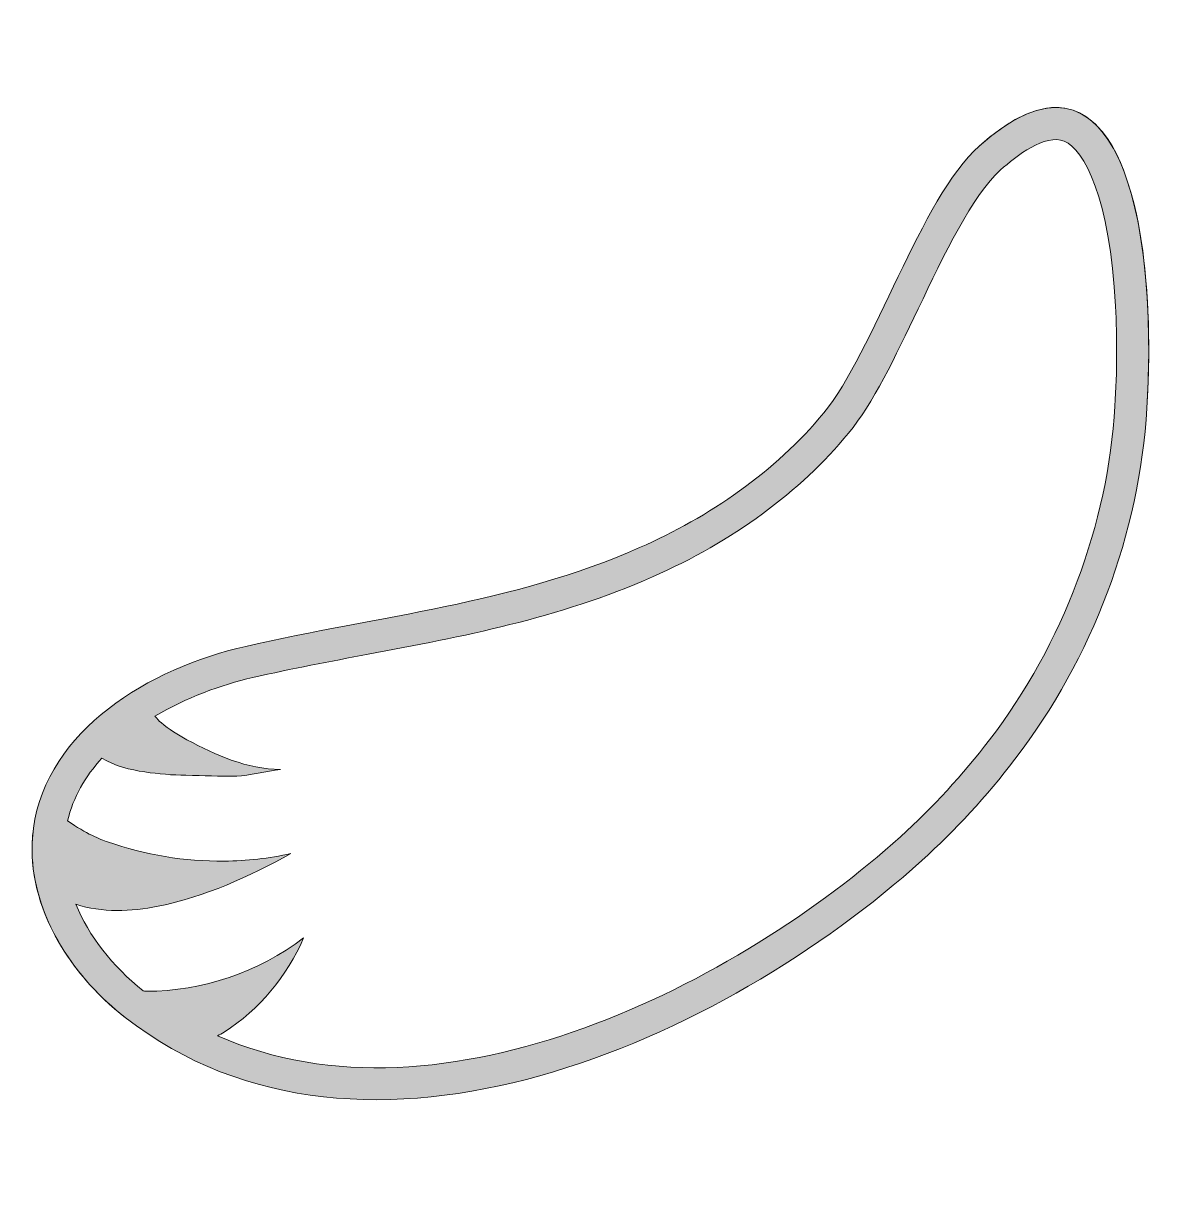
# Model space of a CAD drawing. Header units: millimetres. Extents: x 29 to 222, y -141 to -32.
# Drawn here: x 42.12 to 54.62, y -141.13 to -128.12 of the extents above; entities that cross this region are included whole.
import ezdxf

# ---------------------------------------------------------------- set-up
doc = ezdxf.new("R2010")
doc.units = ezdxf.units.MM
doc.header["$MEASUREMENT"] = 0
doc.layers.add('e_0', color=7, linetype='Continuous')
doc.layers.add('Layer 4', color=7, linetype='Continuous')

msp = doc.modelspace()

# ---------------------------------------------------------------- hatches: boundary and pattern name
at = {"layer": 'e_0'}
h = msp.add_hatch(color=1, dxfattribs=at)
h.dxf.hatch_style = 2
edge = h.paths.add_edge_path()
edge.add_spline(control_points=[(52.011, -137.337), (52.376, -137.007), (52.723, -136.632), (53.036, -136.223), (53.891, -135.106), (54.407, -133.738), (54.489, -132.355), (54.512, -131.968), (54.516, -131.582), (54.497, -131.216), (54.411, -129.577), (53.874, -128.367), (52.642, -129.47), (51.998, -130.045), (51.478, -131.742), (50.93, -132.408), (50.394, -133.06), (49.668, -133.554), (48.9, -133.893), (47.487, -134.516), (46.046, -134.64), (44.563, -134.98), (43.497, -135.223), (42.371, -135.9), (42.224, -136.984), (42.209, -137.091), (42.205, -137.198), (42.211, -137.304), (42.247, -137.99), (42.682, -138.638), (43.234, -139.067), (45.881, -141.126), (49.846, -139.296), (52.011, -137.337)], knot_values=[0, 0, 0, 0, 1, 1, 1, 2, 2, 2, 3, 3, 3, 4, 4, 4, 5, 5, 5, 6, 6, 6, 7, 7, 7, 8, 8, 8, 9, 9, 9, 10, 10, 10, 11, 11, 11, 11], degree=3, periodic=1)
edge = h.paths.add_edge_path()
edge.add_spline(control_points=[(42.691, -137.821), (42.981, -137.915), (43.297, -137.902), (43.597, -137.842), (44.113, -137.739), (44.598, -137.517), (45.06, -137.263), (44.819, -137.315), (44.573, -137.342), (44.327, -137.345), (43.89, -137.35), (43.453, -137.278), (43.041, -137.134), (42.96, -137.105), (42.807, -137.046), (42.6, -136.902), (42.661, -136.641), (42.796, -136.411), (42.977, -136.212), (43.119, -136.297), (43.287, -136.339), (43.452, -136.363), (43.602, -136.386), (43.753, -136.398), (43.904, -136.4), (44.103, -136.402), (44.265, -136.412), (44.464, -136.409), (44.596, -136.408), (44.796, -136.348), (44.944, -136.337), (44.58, -136.331), (44.234, -136.182), (43.915, -136.008), (43.815, -135.953), (43.716, -135.894), (43.629, -135.82), (43.61, -135.804), (43.587, -135.776), (43.562, -135.748), (43.904, -135.546), (44.288, -135.404), (44.642, -135.323), (45.066, -135.226), (45.495, -135.146), (45.911, -135.067), (46.939, -134.874), (48.003, -134.674), (49.042, -134.215), (49.924, -133.827), (50.671, -133.279), (51.203, -132.632), (51.471, -132.306), (51.713, -131.799), (51.97, -131.263), (52.251, -130.674), (52.57, -130.007), (52.877, -129.733), (53.05, -129.578), (53.372, -129.33), (53.578, -129.416), (53.8, -129.508), (54.082, -130.04), (54.144, -131.235), (54.162, -131.581), (54.16, -131.951), (54.137, -132.334), (54.059, -133.642), (53.569, -134.947), (52.756, -136.009), (52.461, -136.394), (52.13, -136.753), (51.774, -137.076), (50.015, -138.668), (46.74, -140.377), (44.252, -139.268), (44.277, -139.256), (44.301, -139.243), (44.324, -139.229), (44.71, -138.98), (45.02, -138.614), (45.199, -138.191), (44.706, -138.569), (44.086, -138.779), (43.465, -138.778), (43.454, -138.778), (43.443, -138.774), (43.432, -138.773), (43.09, -138.502), (42.834, -138.168), (42.691, -137.821)], knot_values=[0, 0, 0, 0, 1, 1, 1, 2, 2, 2, 3, 3, 3, 4, 4, 4, 5, 5, 5, 6, 6, 6, 7, 7, 7, 8, 8, 8, 9, 9, 9, 10, 10, 10, 11, 11, 11, 12, 12, 12, 13, 13, 13, 14, 14, 14, 15, 15, 15, 16, 16, 16, 17, 17, 17, 18, 18, 18, 19, 19, 19, 20, 20, 20, 21, 21, 21, 22, 22, 22, 23, 23, 23, 24, 24, 24, 25, 25, 25, 26, 26, 26, 27, 27, 27, 28, 28, 28, 29, 29, 29, 30, 30, 30, 30], degree=3, periodic=1)

# ---------------------------------------------------------------- linework, layer by layer
at = {"layer": 'e_0', "lineweight": 0}
for points, knots in [([(52.011, -137.337), (52.376, -137.007), (52.723, -136.632), (53.036, -136.223), (53.891, -135.106), (54.407, -133.738), (54.489, -132.355), (54.512, -131.968), (54.516, -131.582), (54.497, -131.216), (54.411, -129.577), (53.874, -128.367), (52.642, -129.47), (51.998, -130.045), (51.478, -131.742), (50.93, -132.408), (50.394, -133.06), (49.668, -133.554), (48.9, -133.893), (47.487, -134.516), (46.046, -134.64), (44.563, -134.98), (43.497, -135.223), (42.371, -135.9), (42.224, -136.984), (42.209, -137.091), (42.205, -137.198), (42.211, -137.304), (42.247, -137.99), (42.682, -138.638), (43.234, -139.067), (45.881, -141.126), (49.846, -139.296), (52.011, -137.337)], [0, 0, 0, 0, 1, 1, 1, 2, 2, 2, 3, 3, 3, 4, 4, 4, 5, 5, 5, 6, 6, 6, 7, 7, 7, 8, 8, 8, 9, 9, 9, 10, 10, 10, 11, 11, 11, 11]), ([(42.691, -137.821), (42.981, -137.915), (43.297, -137.902), (43.597, -137.842), (44.113, -137.739), (44.598, -137.517), (45.06, -137.263), (44.819, -137.315), (44.573, -137.342), (44.327, -137.345), (43.89, -137.35), (43.453, -137.278), (43.041, -137.134), (42.96, -137.105), (42.807, -137.046), (42.6, -136.902), (42.661, -136.641), (42.796, -136.411), (42.977, -136.212), (43.119, -136.297), (43.287, -136.339), (43.452, -136.363), (43.602, -136.386), (43.753, -136.398), (43.904, -136.4), (44.103, -136.402), (44.265, -136.412), (44.464, -136.409), (44.596, -136.408), (44.796, -136.348), (44.944, -136.337), (44.58, -136.331), (44.234, -136.182), (43.915, -136.008), (43.815, -135.953), (43.716, -135.894), (43.629, -135.82), (43.61, -135.804), (43.587, -135.776), (43.562, -135.748), (43.904, -135.546), (44.288, -135.404), (44.642, -135.323), (45.066, -135.226), (45.495, -135.146), (45.911, -135.067), (46.939, -134.874), (48.003, -134.674), (49.042, -134.215), (49.924, -133.827), (50.671, -133.279), (51.203, -132.632), (51.471, -132.306), (51.713, -131.799), (51.97, -131.263), (52.251, -130.674), (52.57, -130.007), (52.877, -129.733), (53.05, -129.578), (53.372, -129.33), (53.578, -129.416), (53.8, -129.508), (54.082, -130.04), (54.144, -131.235), (54.162, -131.581), (54.16, -131.951), (54.137, -132.334), (54.059, -133.642), (53.569, -134.947), (52.756, -136.009), (52.461, -136.394), (52.13, -136.753), (51.774, -137.076), (50.015, -138.668), (46.74, -140.377), (44.252, -139.268), (44.277, -139.256), (44.301, -139.243), (44.324, -139.229), (44.71, -138.98), (45.02, -138.614), (45.199, -138.191), (44.706, -138.569), (44.086, -138.779), (43.465, -138.778), (43.454, -138.778), (43.443, -138.774), (43.432, -138.773), (43.09, -138.502), (42.834, -138.168), (42.691, -137.821)], [0, 0, 0, 0, 1, 1, 1, 2, 2, 2, 3, 3, 3, 4, 4, 4, 5, 5, 5, 6, 6, 6, 7, 7, 7, 8, 8, 8, 9, 9, 9, 10, 10, 10, 11, 11, 11, 12, 12, 12, 13, 13, 13, 14, 14, 14, 15, 15, 15, 16, 16, 16, 17, 17, 17, 18, 18, 18, 19, 19, 19, 20, 20, 20, 21, 21, 21, 22, 22, 22, 23, 23, 23, 24, 24, 24, 25, 25, 25, 26, 26, 26, 27, 27, 27, 28, 28, 28, 29, 29, 29, 30, 30, 30, 30])]:
    msp.add_open_spline(points, degree=3, knots=knots, dxfattribs=at)
at = {"layer": 'Layer 4', "lineweight": 0}
msp.add_open_spline([(53.036, -136.223), (52.723, -136.632), (52.376, -137.007), (52.011, -137.337), (49.846, -139.296), (45.881, -141.126), (43.234, -139.067), (42.596, -138.571), (42.115, -137.785), (42.224, -136.984), (42.371, -135.9), (43.497, -135.223), (44.563, -134.98), (46.046, -134.64), (47.487, -134.516), (48.9, -133.893), (49.668, -133.554), (50.394, -133.06), (50.93, -132.408), (51.478, -131.742), (51.998, -130.045), (52.642, -129.47), (54.149, -128.122), (54.616, -130.231), (54.489, -132.355), (54.407, -133.738), (53.891, -135.106), (53.036, -136.223)], degree=3, knots=[0, 0, 0, 0, 1, 1, 1, 2, 2, 2, 3, 3, 3, 4, 4, 4, 5, 5, 5, 6, 6, 6, 7, 7, 7, 8, 8, 8, 9, 9, 9, 9], dxfattribs=at)

doc.saveas('drawing.dxf')
